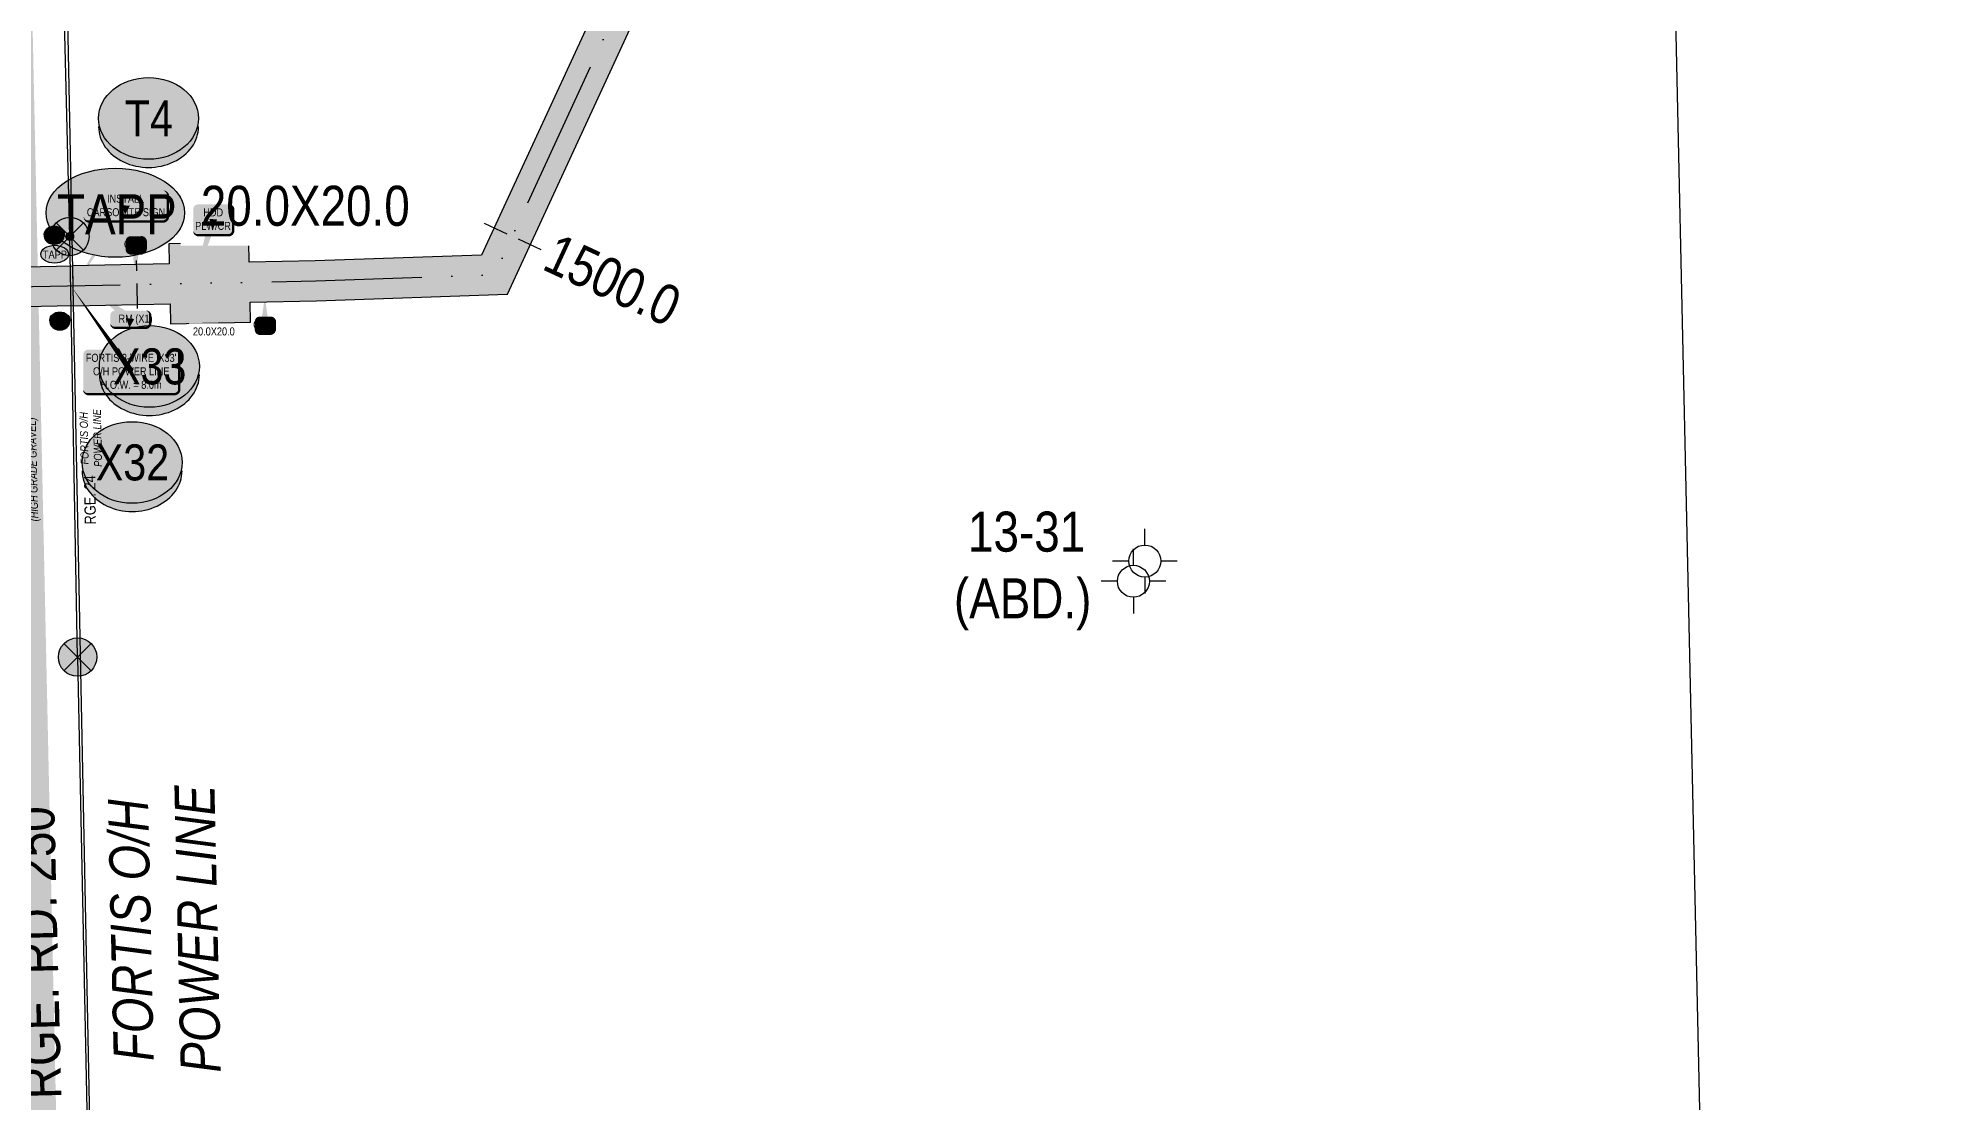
# Model space of a CAD drawing. Extents: x 88833 to 97610, y 5963373 to 5974710.
# Drawn here: x 93907.2 to 94382.5, y 5969538.1 to 5969804.2 of the extents above; entities that cross this region are included whole.
import ezdxf
from ezdxf.enums import TextEntityAlignment as Align

# ---------------------------------------------------------------- set-up
doc = ezdxf.new("R2010")
doc.units = 0
doc.header["$LTSCALE"] = 5
doc.linetypes.add('COOP2', pattern=[10, 5, -1, 0, -1, 0, -1, 0, -1, 0, -1])
doc.linetypes.add('foc-TIELINE', pattern=[1.875, 1.25, -0.625])
for name, color, linetype in [('AS-POWER', 104, 'foc-POWER'), ('AS-POWER-EXISTING-PP', 72, 'Continuous'), ('AS-POWER-EXISTING-PP-1000', 72, 'Continuous'), ('AS-POWER-T', 104, 'Continuous'), ('AS-POWER-T-1000', 104, 'Continuous'), ('AS-ROADS', 254, 'Continuous'), ('CG-NOTES', 7, 'Continuous'), ('CG-NOTES-1000', 7, 'Continuous'), ('D-TXT-1000', 6, 'Continuous'), ('F-WS-S', 8, 'Continuous'), ('L-ROAD-T', 7, 'Continuous'), ('L-SEC', 7, 'Continuous'), ('L-TITLEDB', 4, 'Continuous'), ('P-APEX RECON PAY ITEMS-1000', 240, 'Continuous'), ('P-APEX RECON-10m BUFFER', 51, 'COOP2'), ('P-APEX RECON-URBAN', 30, 'COOP2'), ('P-APEX RECON-WORK AREA', 104, 'Continuous'), ('P-BUFFER-PURPLE', 187, 'foc-TIELINE'), ('P-BUFFER-PURPLE-T', 187, 'Continuous'), ('P-CROSSINGS', 250, 'Continuous'), ('P-CROSSINGS-1000', 250, 'Continuous')]:
    doc.layers.add(name, color=color, linetype=linetype)
for name, color, linetype, lineweight in [('F-WS-T', 190, 'Continuous', 9), ('P-APEX RECON-TWS-T', 104, 'Continuous', 9), ('P-APEX RECON-TWS-T-1000', 104, 'Continuous', 9), ('T-TEXT-1000', 48, 'Continuous', 18)]:
    doc.layers.add(name, color=color, linetype=linetype, lineweight=lineweight)
doc.layers.add('P-APEX RECON-TO BE DRILLED-H', color=7, linetype='Continuous', true_color=0xffafe1)
doc.styles.add('1.8', font='ARIALN.TTF', dxfattribs={"height": 2})
doc.styles.add('100L', font='ARIALN.TTF', dxfattribs={"height": 10})
doc.styles.add('175L', font='ARIALN.TTF', dxfattribs={"height": 2})
doc.styles.add('80', font='ARIALN.TTF', dxfattribs={"height": 10})
doc.styles.add('80L', font='ARIALN.TTF', dxfattribs={"height": 10})
doc.styles.add('80LS', font='ARIALNI.TTF', dxfattribs={"height": 10})
doc.styles.add('Crossing', font='ARIALN.TTF', dxfattribs={"height": 10})
doc.styles.add('foc-LtypeFont', font='ARIALN.TTF', dxfattribs={"height": 7.35})
doc.linetypes.add('foc-POWER', pattern='A,6,-1,["P",foc-LtypeFont,S=0.2,R=0,X=-0.625,Y=-0.75],-1.24,4', length=12.24)

# ---------------------------------------------------------------- blocks, each defined once
blk = doc.blocks.new('GABD')
for p, q in [((0, 0.808), (0, 1.616)), ((-0.808, 0), (-1.616, 0)), ((1.616, 0), (0.808, 0)), ((0, -0.808), (0, -1.616))]:
    blk.add_line(p, q)
blk.add_circle((0, 0), 0.8)
blk = doc.blocks.new('POWERPOLE')
h = blk.add_hatch(color=255)
edge = h.paths.add_edge_path()
edge.add_arc((0, 0), 0.96, 0, 360)
at = {"linetype": 'Continuous'}
for p, q in [((0.679, -0.679), (-0.679, 0.679)), ((-0.679, -0.679), (0.679, 0.679))]:
    blk.add_line(p, q, dxfattribs=at)
blk.add_circle((0, 0), 0.96, dxfattribs=at)
blk = doc.blocks.new('*U673')
at = {"true_color": 0xffffa8}
h = blk.add_hatch(color=51, dxfattribs=at)
edge = h.paths.add_edge_path()
edge.add_line((-19, -11.5), (19, -11.5))
edge.add_arc((19, -5.5), 6, 270, 360)
edge.add_line((25, -5.5), (25, 4))
edge.add_arc((19, 4), 6, 0, 90)
edge.add_line((19, 10), (-19, 10))
edge.add_arc((-19, 4), 6, 90, 180)
edge.add_line((-25, 4), (-25, -5.5))
edge.add_arc((-19, -5.5), 6, 180, 270)
at = {"color": 240, "flags": 128}
for points in [[(-53.7, 40.1, 0, 10, 0), (0, 0, 5, 5, 0)], [(-1, -11.4, 0, 10, 0), (0, 0, 5, 5, 0)]]:
    blk.add_lwpolyline(points, format="xyseb", dxfattribs=at)
blk.add_lwpolyline([(-19, -11.5, 3, 3, 0), (19, -11.5, 3, 3, 0.414214), (25, -5.5, 3, 3, 0), (25, 4, 3, 0, 0.414214), (19, 10, 0, 0, 0), (-19, 10, 0, 0, 0.414214), (-25, 4, 0, 0, 0), (-25, -5.5, 0, 3, 0.414214)], format="xyseb", close=True, dxfattribs=at)
at = {"color": 4, "style": '80'}
blk.add_attdef('OTHER_001', (-14.7, -5), '', height=10, dxfattribs=at)
blk = doc.blocks.new('*U674')
at = {"true_color": 0xffffa8}
h = blk.add_hatch(color=51, dxfattribs=at)
edge = h.paths.add_edge_path()
edge.add_line((-6.5, -11.5), (6.5, -11.5))
edge.add_arc((6.5, -5.5), 6, 270, 360)
edge.add_line((12.5, -5.5), (12.5, 4))
edge.add_arc((6.5, 4), 6, 0, 90)
edge.add_line((6.5, 10), (-6.5, 10))
edge.add_arc((-6.5, 4), 6, 90, 180)
edge.add_line((-12.5, 4), (-12.5, -5.5))
edge.add_arc((-6.5, -5.5), 6, 180, 270)
at = {"color": 240, "flags": 128}
for points in [[(0, 34.2, 0, 10, 0), (0, 0, 5, 5, 0)], [(-1, -11.4, 0, 10, 0), (0, 0, 5, 5, 0)]]:
    blk.add_lwpolyline(points, format="xyseb", dxfattribs=at)
blk.add_lwpolyline([(-6.5, -11.5, 3, 3, 0), (6.5, -11.5, 3, 3, 0.414214), (12.5, -5.5, 3, 3, 0), (12.5, 4, 3, 0, 0.414214), (6.5, 10, 0, 0, 0), (-6.5, 10, 0, 0, 0.414214), (-12.5, 4, 0, 0, 0), (-12.5, -5.5, 0, 3, 0.414214)], format="xyseb", close=True, dxfattribs=at)
at = {"color": 4, "style": '80'}
blk.add_attdef('OTHER_001', (-14.7, -5), '', height=10, dxfattribs=at)
blk = doc.blocks.new('TAPP_Access_Point')
h = blk.add_hatch(color=255)
h.dxf.hatch_style = 1
edge = h.paths.add_edge_path()
edge.add_ellipse((-0.4, 0.35), major_axis=(-17.31, 0), ratio=0.643219, start_angle=0, end_angle=360)
at = {"color": 170}
blk.add_ellipse((-0.4, 0.35), major_axis=(-17.31, 0), ratio=0.643219, dxfattribs=at)
at = {"color": 170, "style": '175L'}
blk.add_text('TAPP', height=10, dxfattribs=at).set_placement((0, 0), align=Align.MIDDLE_CENTER)
blk = doc.blocks.new('xing2')
h = blk.add_hatch(color=50)
h.dxf.hatch_style = 1
edge = h.paths.add_edge_path()
edge.add_ellipse((0, 0), major_axis=(-12.5, 0), ratio=0.816297, start_angle=0, end_angle=360)
h = blk.add_hatch(color=250)
h.dxf.hatch_style = 1
edge = h.paths.add_edge_path()
edge.add_ellipse((0, -2.05), major_axis=(-12.5, 0), ratio=0.816297, start_angle=0, end_angle=180)
edge.add_line((12.5, -2.05), (12.5, 0))
edge.add_ellipse((0, 0), major_axis=(-12.5, 0), ratio=0.816297, start_angle=0, end_angle=180, ccw=False)
edge.add_line((-12.5, 0), (-12.5, -2.05))
at = {"color": 250}
blk.add_ellipse((0, 0), major_axis=(-12.5, 0), ratio=0.816297, dxfattribs=at)
blk.add_ellipse((0, -2.05), major_axis=(-12.5, 0), ratio=0.816297, start_param=0, end_param=3.141593, dxfattribs=at)
at = {"color": 250, "style": 'Crossing'}
blk.add_attdef('CROSSING', text='', height=9, dxfattribs=at).set_placement((0.09, 0.02), align=Align.MIDDLE_CENTER)
at = {"color": 250, "style": 'Crossing', "flags": 1}
for tag, p in [('OWNER', (0.09, -12.49)), ('DESCRIPTION', (0.09, -25.77)), ('LOCATION', (0.09, -39.3)), ('DWG_REF', (0.09, -52.84))]:
    blk.add_attdef(tag, text='', height=9, dxfattribs=at).set_placement(p, align=Align.MIDDLE_CENTER)
blk = doc.blocks.new('*U1112')
h = blk.add_hatch(color=255)
edge = h.paths.add_edge_path()
edge.add_line((-54, -28.5), (54, -28.5))
edge.add_arc((54, -22.5), 6, 270, 360)
edge.add_line((60, -22.5), (60, 21))
edge.add_arc((54, 21), 6, 0, 90)
edge.add_line((54, 27), (-54, 27))
edge.add_arc((-54, 21), 6, 90, 180)
edge.add_line((-60, 21), (-60, -22.5))
edge.add_arc((-54, -22.5), 6, 180, 270)
at = {"color": 104, "flags": 128}
blk.add_lwpolyline([(-75.3, 106.5, 0, 7.5, 0), (0, 0, 0, 0, 0)], format="xyseb", dxfattribs=at)
blk.add_lwpolyline([(-54, -28.5, 3, 3, 0), (54, -28.5, 3, 3, 0.414214), (60, -22.5, 3, 3, 0), (60, 21, 3, 0, 0.414214), (54, 27, 0, 0, 0), (-54, 27, 0, 0, 0.414214), (-60, 21, 0, 0, 0), (-60, -22.5, 0, 3, 0.414214)], format="xyseb", close=True, dxfattribs=at)
at = {"color": 104, "style": '80'}
blk.add_attdef('ENTER_TEXT_001', (-26.8, -4.9), '', height=10, dxfattribs=at)
blk = doc.blocks.new('Well_proximity')
h = blk.add_hatch(color=191)
h.dxf.hatch_style = 1
edge = h.paths.add_edge_path()
edge.add_ellipse((0, 0), major_axis=(-12.5, 0), ratio=0.816297, start_angle=0, end_angle=360)
h = blk.add_hatch(color=250)
h.dxf.hatch_style = 1
edge = h.paths.add_edge_path()
edge.add_ellipse((0, -2.05), major_axis=(-12.5, 0), ratio=0.816297, start_angle=0, end_angle=180)
edge.add_line((12.5, -2.05), (12.5, 0))
edge.add_ellipse((0, 0), major_axis=(-12.5, 0), ratio=0.816297, start_angle=0, end_angle=180, ccw=False)
edge.add_line((-12.5, 0), (-12.5, -2.05))
at = {"color": 250}
blk.add_ellipse((0, 0), major_axis=(-12.5, 0), ratio=0.816297, dxfattribs=at)
blk.add_ellipse((0, -2.05), major_axis=(-12.5, 0), ratio=0.816297, start_param=0, end_param=3.141593, dxfattribs=at)
at = {"color": 250, "style": '80L'}
blk.add_attdef('CROSSING', text='', height=9, dxfattribs=at).set_placement((0.09, 0.02), align=Align.MIDDLE_CENTER)
blk = doc.blocks.new('*U1159')
at = {"true_color": 0xffffa8}
h = blk.add_hatch(color=51, dxfattribs=at)
edge = h.paths.add_edge_path()
edge.add_line((-6.5, -11.5), (6.5, -11.5))
edge.add_arc((6.5, -5.5), 6, 270, 360)
edge.add_line((12.5, -5.5), (12.5, 4))
edge.add_arc((6.5, 4), 6, 0, 90)
edge.add_line((6.5, 10), (-6.5, 10))
edge.add_arc((-6.5, 4), 6, 90, 180)
edge.add_line((-12.5, 4), (-12.5, -5.5))
edge.add_arc((-6.5, -5.5), 6, 180, 270)
at = {"color": 240, "flags": 128}
blk.add_lwpolyline([(-6.5, -11.5, 3, 3, 0), (6.5, -11.5, 3, 3, 0.414214), (12.5, -5.5, 3, 3, 0), (12.5, 4, 3, 0, 0.414214), (6.5, 10, 0, 0, 0), (-6.5, 10, 0, 0, 0.414214), (-12.5, 4, 0, 0, 0), (-12.5, -5.5, 0, 3, 0.414214)], format="xyseb", close=True, dxfattribs=at)
for points in [[(-1, -11.4, 0, 10, 0), (0, 0, 5, 5, 0)], [(-0.1, -42.3, 0, 10, 0), (0, 0, 5, 5, 0)]]:
    blk.add_lwpolyline(points, format="xyseb", dxfattribs=at)
at = {"color": 4, "style": '80'}
blk.add_attdef('OTHER_001', (-14.7, -5), '', height=10, dxfattribs=at)
blk = doc.blocks.new('*U1160')
at = {"true_color": 0xffffa8}
h = blk.add_hatch(color=51, dxfattribs=at)
edge = h.paths.add_edge_path()
edge.add_line((-19, -20), (19, -20))
edge.add_arc((19, -14), 6, 270, 360)
edge.add_line((25, -14), (25, 12.5))
edge.add_arc((19, 12.5), 6, 0, 90)
edge.add_line((19, 18.5), (-19, 18.5))
edge.add_arc((-19, 12.5), 6, 90, 180)
edge.add_line((-25, 12.5), (-25, -14))
edge.add_arc((-19, -14), 6, 180, 270)
at = {"color": 240, "flags": 128}
for points in [[(-24.4, -80.1, 0, 10, 0), (0, 0, 5, 5, 0)], [(-1, -11.4, 0, 10, 0), (0, 0, 5, 5, 0)]]:
    blk.add_lwpolyline(points, format="xyseb", dxfattribs=at)
blk.add_lwpolyline([(-19, -20, 3, 3, 0), (19, -20, 3, 3, 0.414214), (25, -14, 3, 3, 0), (25, 12.5, 3, 0, 0.414214), (19, 18.5, 0, 0, 0), (-19, 18.5, 0, 0, 0.414214), (-25, 12.5, 0, 0, 0), (-25, -14, 0, 3, 0.414214)], format="xyseb", close=True, dxfattribs=at)
at = {"color": 4, "style": '80'}
blk.add_attdef('OTHER_001', (-14.7, -5), '', height=10, dxfattribs=at)
blk = doc.blocks.new('*U1309')
at = {"true_color": 0xffffa8}
h = blk.add_hatch(color=51, dxfattribs=at)
edge = h.paths.add_edge_path()
edge.add_line((-46.5, -20), (46.5, -20))
edge.add_arc((46.5, -14), 6, 270, 360)
edge.add_line((52.5, -14), (52.5, 12.5))
edge.add_arc((46.5, 12.5), 6, 0, 90)
edge.add_line((46.5, 18.5), (-46.5, 18.5))
edge.add_arc((-46.5, 12.5), 6, 90, 180)
edge.add_line((-52.5, 12.5), (-52.5, -14))
edge.add_arc((-46.5, -14), 6, 180, 270)
at = {"color": 240, "flags": 128}
for points in [[(-64.6, -100.2, 0, 10, 0), (0, 0, 5, 5, 0)], [(-1, -11.4, 0, 10, 0), (0, 0, 5, 5, 0)]]:
    blk.add_lwpolyline(points, format="xyseb", dxfattribs=at)
blk.add_lwpolyline([(-46.5, -20, 3, 3, 0), (46.5, -20, 3, 3, 0.414214), (52.5, -14, 3, 3, 0), (52.5, 12.5, 3, 0, 0.414214), (46.5, 18.5, 0, 0, 0), (-46.5, 18.5, 0, 0, 0.414214), (-52.5, 12.5, 0, 0, 0), (-52.5, -14, 0, 3, 0.414214)], format="xyseb", close=True, dxfattribs=at)
at = {"color": 4, "style": '80'}
blk.add_attdef('OTHER_001', (-14.7, -5), '', height=10, dxfattribs=at)

msp = doc.modelspace()

# ---------------------------------------------------------------- hatches: boundary and pattern name
at = {"layer": 'P-APEX RECON-10m BUFFER', "transparency": 33554687}
h = msp.add_hatch(color=256, dxfattribs=at)
h.dxf.hatch_style = 1
h.paths.add_polyline_path([(94088.061, 5969929.255), (94088.395, 5969911.433), (94083.399, 5969911.34), (94083.758, 5969892.189), (94018.082, 5969749.946), (93976.506, 5969748.498), (93960.005, 5969748.164), (93959.904, 5969753.159), (93939.924, 5969752.755), (93940.025, 5969747.76), (93915.833, 5969747.271), (93916.032, 5969737.281), (93940.227, 5969737.77), (93940.328, 5969732.775), (93960.308, 5969733.179), (93960.207, 5969738.174), (93976.781, 5969738.509), (94024.576, 5969740.174), (94094.473, 5969891.559), (94103.754, 5969891.733), (94103.38, 5969911.714), (94098.385, 5969911.62), (94098.171, 5969923.028), (94127.818, 5969923.895), (94129.967, 5969927.733), (94130.082, 5969930.141), (94125.075, 5969930.035), (94125.033, 5969929.147), (94124.842, 5969928.806), (94098.078, 5969928.024), (94098.051, 5969929.466)])
h = msp.add_hatch(color=256, dxfattribs=at)
h.dxf.hatch_style = 1
h.paths.add_polyline_path([(93916.032, 5969737.281), (93895.932, 5969736.875), (93895.733, 5969746.865), (93915.833, 5969747.271)])
at = {"layer": 'P-APEX RECON-TO BE DRILLED-H', "transparency": 33554687}
h = msp.add_hatch(color=256, dxfattribs=at)
h.dxf.hatch_style = 1
h.paths.add_polyline_path([(93865.768, 5969746.259), (93865.969, 5969736.269), (93946.252, 5969737.892), (93946.144, 5969743.244), (93946.05, 5969747.882)])

# ---------------------------------------------------------------- linework, layer by layer
at = {"layer": 'AS-POWER', "flags": 128}
for points in [[(93917.11, 5969649.49), (93915.17, 5969754.59), (93904.765, 5970175.879), (93904.697, 5970178.975), (93890.16, 5970849.792)], [(93917.11, 5969649.49), (93928.024, 5969120.177), (94302.367, 5969129.534), (94630.654, 5969137.739), (94731.25, 5969140.253), (94830.668, 5969142.738), (94890.932, 5969144.245)]]:
    msp.add_lwpolyline(points, dxfattribs=at)
at = {"layer": 'AS-ROADS', "const_width": 7, "flags": 128}
msp.add_lwpolyline([(94020.182, 5964179.765), (94016.384, 5964372.858), (94000.133, 5965162.172), (93985.104, 5965906.543), (93958.312, 5967160.052), (93939.043, 5968064.275), (93917.295, 5969118.161), (93899.542, 5969937.457), (93880.532, 5970849.51)], dxfattribs=at)
at = {"layer": 'L-SEC', "flags": 128}
msp.add_lwpolyline([(93912.284, 5969925.524), (93928.303, 5969120.955)], dxfattribs=at)
at = {"layer": 'L-TITLEDB', "flags": 128}
msp.add_lwpolyline([(94331.421, 5969131.201), (94313.797, 5969934.015)], dxfattribs=at)
at = {"layer": 'P-APEX RECON-URBAN', "ltscale": 1.5, "flags": 128}
msp.add_lwpolyline([(93093.277, 5969087.636), (93209.515, 5969089.439), (93280.365, 5969128.999), (93423.097, 5969131.342), (93425.828, 5969132.457), (93427.062, 5969134.641), (93466.302, 5969690.798), (93468.065, 5969692.712), (93470.784, 5969693.376), (93802.835, 5969700.294), (93815.799, 5969740.252), (93976.643, 5969743.504), (94021.329, 5969745.06), (94093.577, 5969901.536), (94092.09, 5969980.958), (94091.442, 5969981.967)], dxfattribs=at)
at = {"layer": 'P-APEX RECON-WORK AREA', "flags": 128}
msp.add_lwpolyline([(94083.758, 5969892.189), (94018.082, 5969749.946), (93976.506, 5969748.498), (93960.005, 5969748.164), (93959.904, 5969753.159), (93939.924, 5969752.755), (93940.025, 5969747.76), (93915.833, 5969747.271), (93916.032, 5969737.281), (93940.227, 5969737.77), (93940.328, 5969732.775), (93960.308, 5969733.179), (93960.207, 5969738.174), (93976.781, 5969738.509), (94024.576, 5969740.174), (94094.473, 5969891.559)], dxfattribs=at)
msp.add_lwpolyline([(93916.032, 5969737.281), (93895.932, 5969736.875), (93895.733, 5969746.865), (93915.833, 5969747.271)], close=True, dxfattribs=at)
at = {"layer": 'P-BUFFER-PURPLE'}
for p, q in [((94033.003, 5969751.275), (94018.489, 5969757.977)), ((93932.103, 5969736.607), (93931.86, 5969748.595))]:
    msp.add_line(p, q, dxfattribs=at)

# ---------------------------------------------------------------- block references
at = {"layer": 'AS-POWER-EXISTING-PP', "xscale": 4.996022535000008, "yscale": 4.996022535000008, "zscale": 4.996022535000008}
for p in [(93915.17, 5969754.59), (93917.11, 5969649.49)]:
    msp.add_blockref('POWERPOLE', p, dxfattribs=at)
at = {"layer": 'AS-POWER-EXISTING-PP-1000', "xscale": 0.9992045070000001, "yscale": 0.9992045070000001, "zscale": 0.9992045070000001}
msp.add_blockref('POWERPOLE', (93915.17, 5969754.59), dxfattribs=at)
at = {"layer": 'CG-NOTES-1000', "xscale": 0.1998409014, "yscale": 0.1998409014, "zscale": 0.1998409014}
msp.add_blockref('TAPP_Access_Point', (93911.445, 5969750.091), dxfattribs=at)
at = {"layer": 'F-WS-S', "xscale": 5, "yscale": 5, "zscale": 5}
for p in [(94183.819, 5969673.502), (94180.964, 5969668.438)]:
    msp.add_blockref('GABD', p, dxfattribs=at)
at = {"layer": 'P-APEX RECON PAY ITEMS-1000'}
ref = msp.add_blockref('*U1309', (93929.18, 5969762.34), dxfattribs=dict(at, xscale=0.2, yscale=0.2, zscale=0.2))
ref.add_attrib('OTHER_001', 'INSTALL', (93924.467, 5969763.024), dxfattribs={"layer": '0', "color": 4, "height": 2, "style": '80'})
ref.add_attrib('OTHER_002', 'CARSONITE SIGN', (93919.42, 5969759.655), dxfattribs={"layer": '0', "color": 4, "height": 2, "style": '80'})
at = {"layer": 'P-APEX RECON PAY ITEMS-1000', "xscale": 0.2, "yscale": 0.2, "zscale": 0.2}
for name, p, values in [('*U1159', (93931.63, 5969752.667), {'OTHER_001': 'CR'}), ('*U673', (93930.279, 5969734.077), {'OTHER_001': 'RM (X1)'}), ('*U674', (93963.909, 5969732.575), {'OTHER_001': 'CR'})]:
    msp.add_blockref(name, p, dxfattribs=at).add_auto_attribs(values)
at = {"layer": 'P-CROSSINGS', "xscale": 0.9992045070000001, "yscale": 0.9992045070000001, "zscale": 0.9992045070000001}
msp.add_blockref('xing2', (93930.738, 5969698.127), dxfattribs=at).add_auto_attribs({'CROSSING': 'X32'})
at = {"layer": 'P-CROSSINGS-1000', "xscale": 0.1998409014, "yscale": 0.1998409014, "zscale": 0.1998409014}
for name, p, values in [('Well_proximity', (93911.278, 5969755.139), {'CROSSING': 'T4'}), ('xing2', (93912.674, 5969733.683), {'CROSSING': 'X33'})]:
    msp.add_blockref(name, p, dxfattribs=at).add_auto_attribs(values)

# ---------------------------------------------------------------- texts
at = {"layer": 'AS-POWER-T', "insert": (93926.373, 5969538.769), "char_height": 10, "attachment_point": 1, "rotation": 91.26866, "style": '100L'}
msp.add_mtext_dynamic_manual_height_columns('\\pi9.6237;{\\fArial Narrow|b0|i1|c0|p34;FORTIS O/H\\P\\pi6.3699;POWER LINE}', width=84.62251, gutter_width=55, heights=[0], dxfattribs=at)
at = {"layer": 'AS-POWER-T-1000', "insert": (93918.686, 5969661.835), "char_height": 2, "attachment_point": 1, "rotation": 91.26866, "style": '100L'}
msp.add_mtext_dynamic_manual_height_columns('\\pi35.774;{\\fArial Narrow|b0|i1|c0|p34;FORTIS O/H\\P\\pi35.123;POWER LINE}', width=84.62251, gutter_width=55, heights=[0], dxfattribs=at)
at = {"layer": 'D-TXT-1000', "color": 3, "insert": (93918.883, 5969682.617), "char_height": 2.8, "attachment_point": 1, "rotation": 90.65515, "style": '80L'}
msp.add_mtext_dynamic_manual_height_columns('RGE. 24', width=63.86109, gutter_width=47.5, heights=[0], dxfattribs=at)
at = {"layer": 'F-WS-T', "insert": (94134.04, 5969685.85), "char_height": 10, "attachment_point": 1, "style": '100L'}
msp.add_mtext_dynamic_manual_height_columns('\\pi5.5956;13-31\\P\\pi2.0826;(ABD.)', width=37.13933, gutter_width=55, heights=[0], dxfattribs=at)
at = {"layer": 'L-ROAD-T', "insert": (93902.164, 5969575.503), "char_height": 10, "width": 74.18777, "attachment_point": 2, "rotation": 91.40944, "style": '80L'}
msp.add_mtext('RGE. RD. 250', dxfattribs=at)
at = {"layer": 'P-BUFFER-PURPLE-T', "style": '1.8'}
msp.add_text('1500.0', height=9.992, rotation=335.2165, dxfattribs=at).set_placement((94050.837, 5969743.736), align=Align.MIDDLE_CENTER)
at = {"layer": 'T-TEXT-1000', "insert": (93904.974, 5969696.362), "char_height": 2, "width": 27.12837, "attachment_point": 2, "rotation": 91.40944, "style": '80LS'}
msp.add_mtext('(HIGH GRADE GRAVEL)', dxfattribs=at)

# ---------------------------------------------------------------- next in the draw order: texts
at = {"layer": 'P-APEX RECON-TWS-T', "insert": (93947.902, 5969767.264), "char_height": 10, "attachment_point": 1, "style": '175L', "bg_fill": 2}
msp.add_mtext_dynamic_manual_height_columns('20.0X20.0', width=49.86126, gutter_width=100, heights=[0], dxfattribs=at)
at = {"layer": 'P-APEX RECON-TWS-T-1000', "insert": (93945.94, 5969731.873), "char_height": 2, "attachment_point": 1, "style": '175L', "bg_fill": 2}
msp.add_mtext_dynamic_manual_height_columns('20.0X20.0', width=10.36249, gutter_width=100, heights=[0], dxfattribs=at)

# ---------------------------------------------------------------- next in the draw order: block references
at = {"layer": 'AS-POWER-T-1000'}
ref = msp.add_blockref('*U1112', (93930.522, 5969720.909), dxfattribs=dict(at, xscale=0.2, yscale=0.2, zscale=0.2))
ref.add_attrib('ENTER_TEXT_001', "FORTIS 3-WIRE 'X33'", (93919.158, 5969723.277), dxfattribs={"layer": '0', "color": 104, "height": 2, "style": '80'})
ref.add_attrib('ENTER_TEXT_002', 'O/H POWER LINE', (93920.977, 5969719.908), dxfattribs={"layer": '0', "color": 104, "height": 2, "style": '80'})
ref.add_attrib('ENTER_TEXT_003', 'H.O.W. = 8.0m', (93922.899, 5969716.539), dxfattribs={"layer": '0', "color": 104, "height": 2, "style": '80'})
at = {"layer": 'CG-NOTES', "xscale": 0.9992045070000001, "yscale": 0.9992045070000001, "zscale": 0.9992045070000001}
msp.add_blockref('TAPP_Access_Point', (93926.937, 5969760.16), dxfattribs=at)
at = {"layer": 'P-APEX RECON PAY ITEMS-1000'}
ref = msp.add_blockref('*U1160', (93951.027, 5969758.912), dxfattribs=dict(at, xscale=0.2, yscale=0.2, zscale=0.2))
ref.add_attrib('OTHER_001', 'HDD', (93948.521, 5969759.614), dxfattribs={"layer": '0', "color": 4, "height": 2, "style": '80'})
ref.add_attrib('OTHER_002', 'PLW/CR', (93946.5, 5969756.245), dxfattribs={"layer": '0', "color": 4, "height": 2, "style": '80'})
at = {"layer": 'P-CROSSINGS', "xscale": 0.9992045070000001, "yscale": 0.9992045070000001, "zscale": 0.9992045070000001}
for name, p, values in [('Well_proximity', (93934.855, 5969784.094), {'CROSSING': 'T4'}), ('xing2', (93935.05, 5969722.121), {'CROSSING': 'X33'})]:
    msp.add_blockref(name, p, dxfattribs=at).add_auto_attribs(values)

doc.saveas('drawing.dxf')
